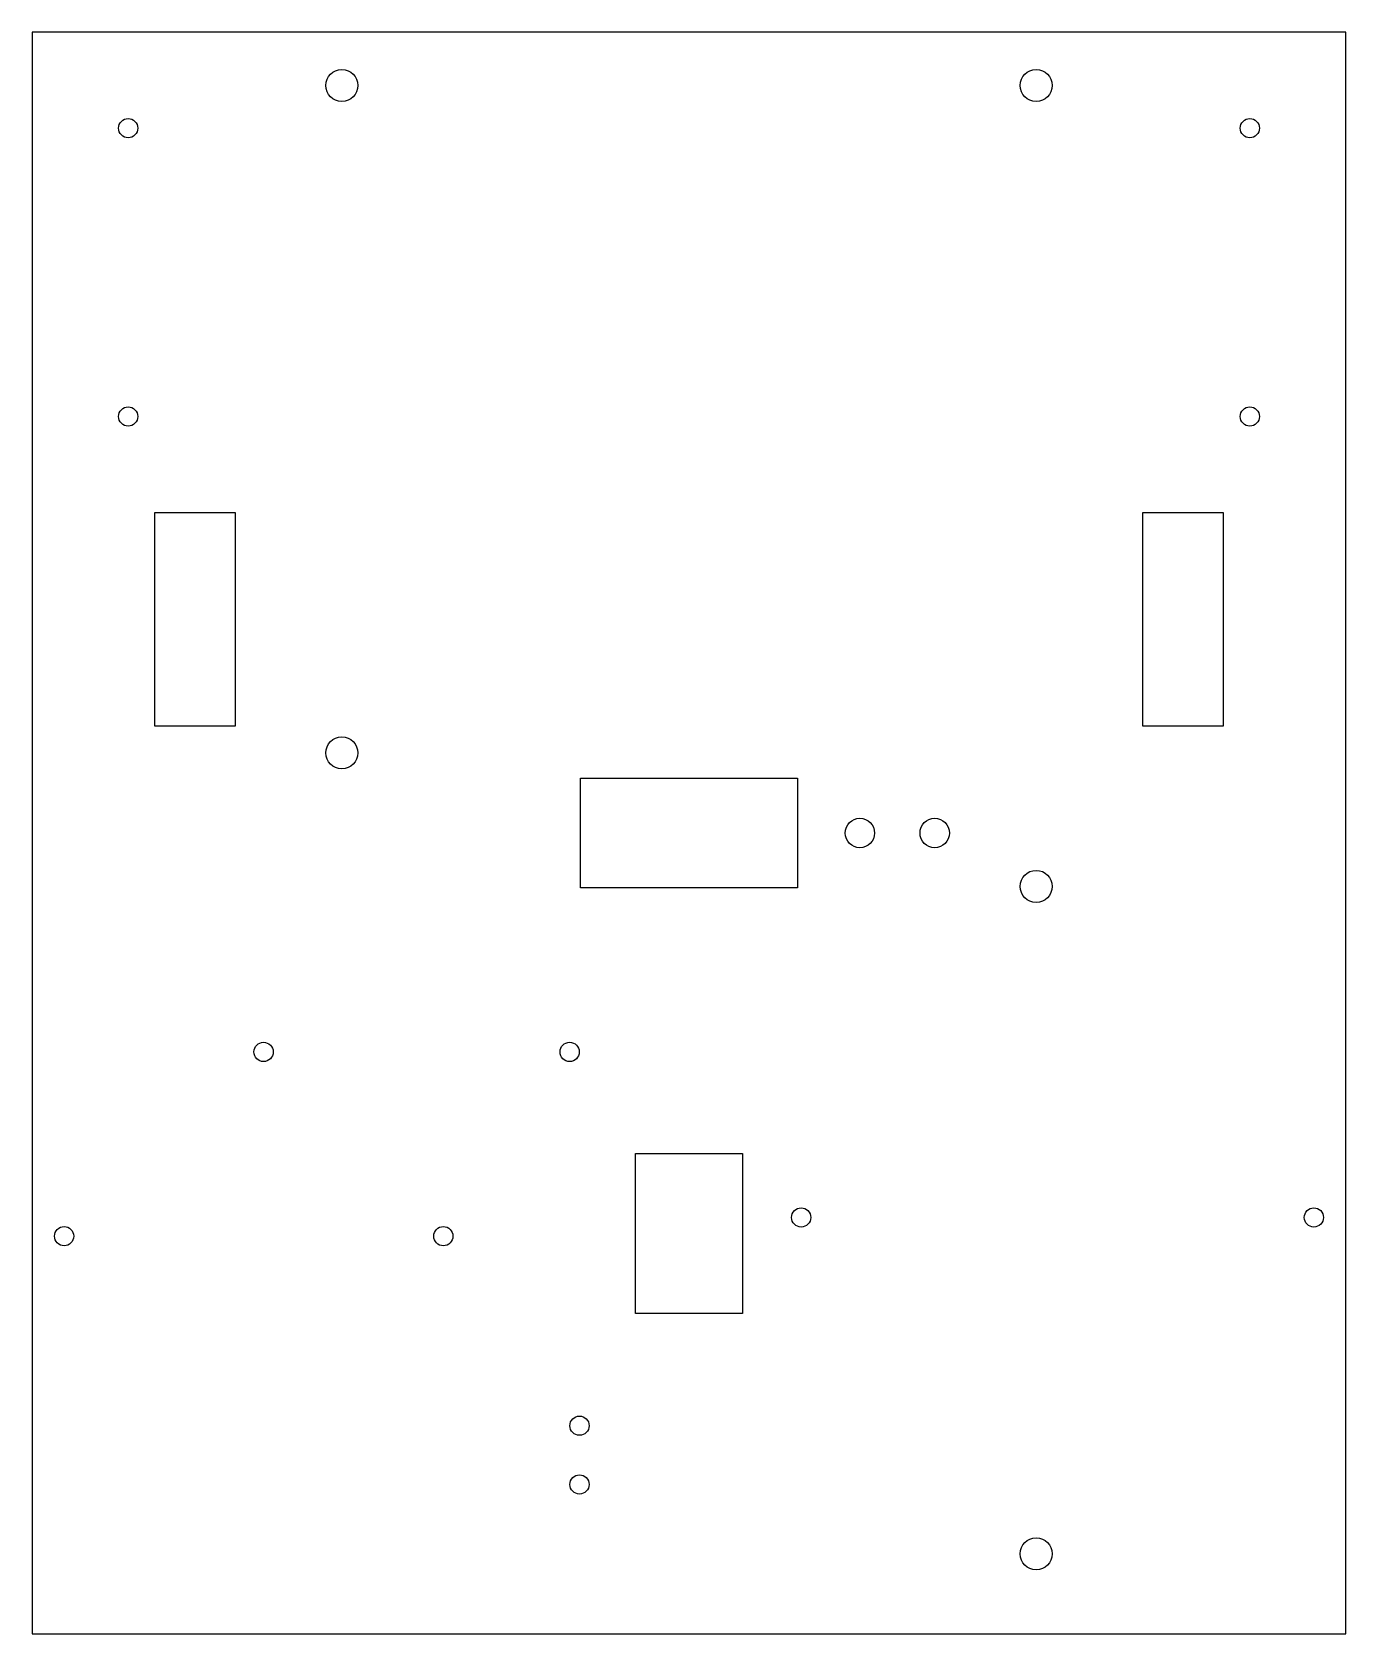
# Model space of a CAD drawing. Header units: millimetres. Extents: x -123 to 123, y -390 to -90.
import ezdxf

# ---------------------------------------------------------------- set-up
doc = ezdxf.new("R2010")
doc.units = ezdxf.units.MM
doc.layers.add('CUT', color=7, linetype='Continuous')

msp = doc.modelspace()

# ---------------------------------------------------------------- linework, layer by layer
at = {"layer": 'CUT'}
for p, q in [((-123, -90), (-123, -390)), ((123, -90), (-123, -90)), ((123, -390), (123, -90)), ((-100, -220), (-100, -180)), ((-100, -180), (-85, -180)), ((-85, -180), (-85, -220)), ((85, -220), (85, -180)), ((85, -180), (100, -180)), ((100, -180), (100, -220)), ((-85, -220), (-100, -220)), ((100, -220), (85, -220)), ((-20.3, -250.3), (-20.3, -229.7)), ((-20.3, -229.7), (20.3, -229.7)), ((20.3, -229.7), (20.3, -250.3)), ((20.3, -250.3), (-20.3, -250.3)), ((-10, -330), (-10, -300)), ((-10, -300), (10, -300)), ((10, -300), (10, -330)), ((10, -330), (-10, -330)), ((-123, -390), (123, -390))]:
    msp.add_line(p, q, dxfattribs=at)
for centre, radius in [((-65, -100), 3), ((65, -100), 3), ((-105, -108), 1.8), ((105, -108), 1.8), ((-105, -162), 1.8), ((105, -162), 1.8), ((-65, -225), 3), ((32, -240), 2.75), ((46, -240), 2.75), ((65, -250), 3), ((-79.65, -281), 1.8), ((-22.35, -281), 1.8), ((21, -312), 1.8), ((117, -312), 1.8), ((-117, -315.5), 1.8), ((-46, -315.5), 1.8), ((-20.5, -351), 1.8), ((-20.5, -362), 1.8), ((65, -375), 3)]:
    msp.add_circle(centre, radius, dxfattribs=at)

doc.saveas('drawing.dxf')
